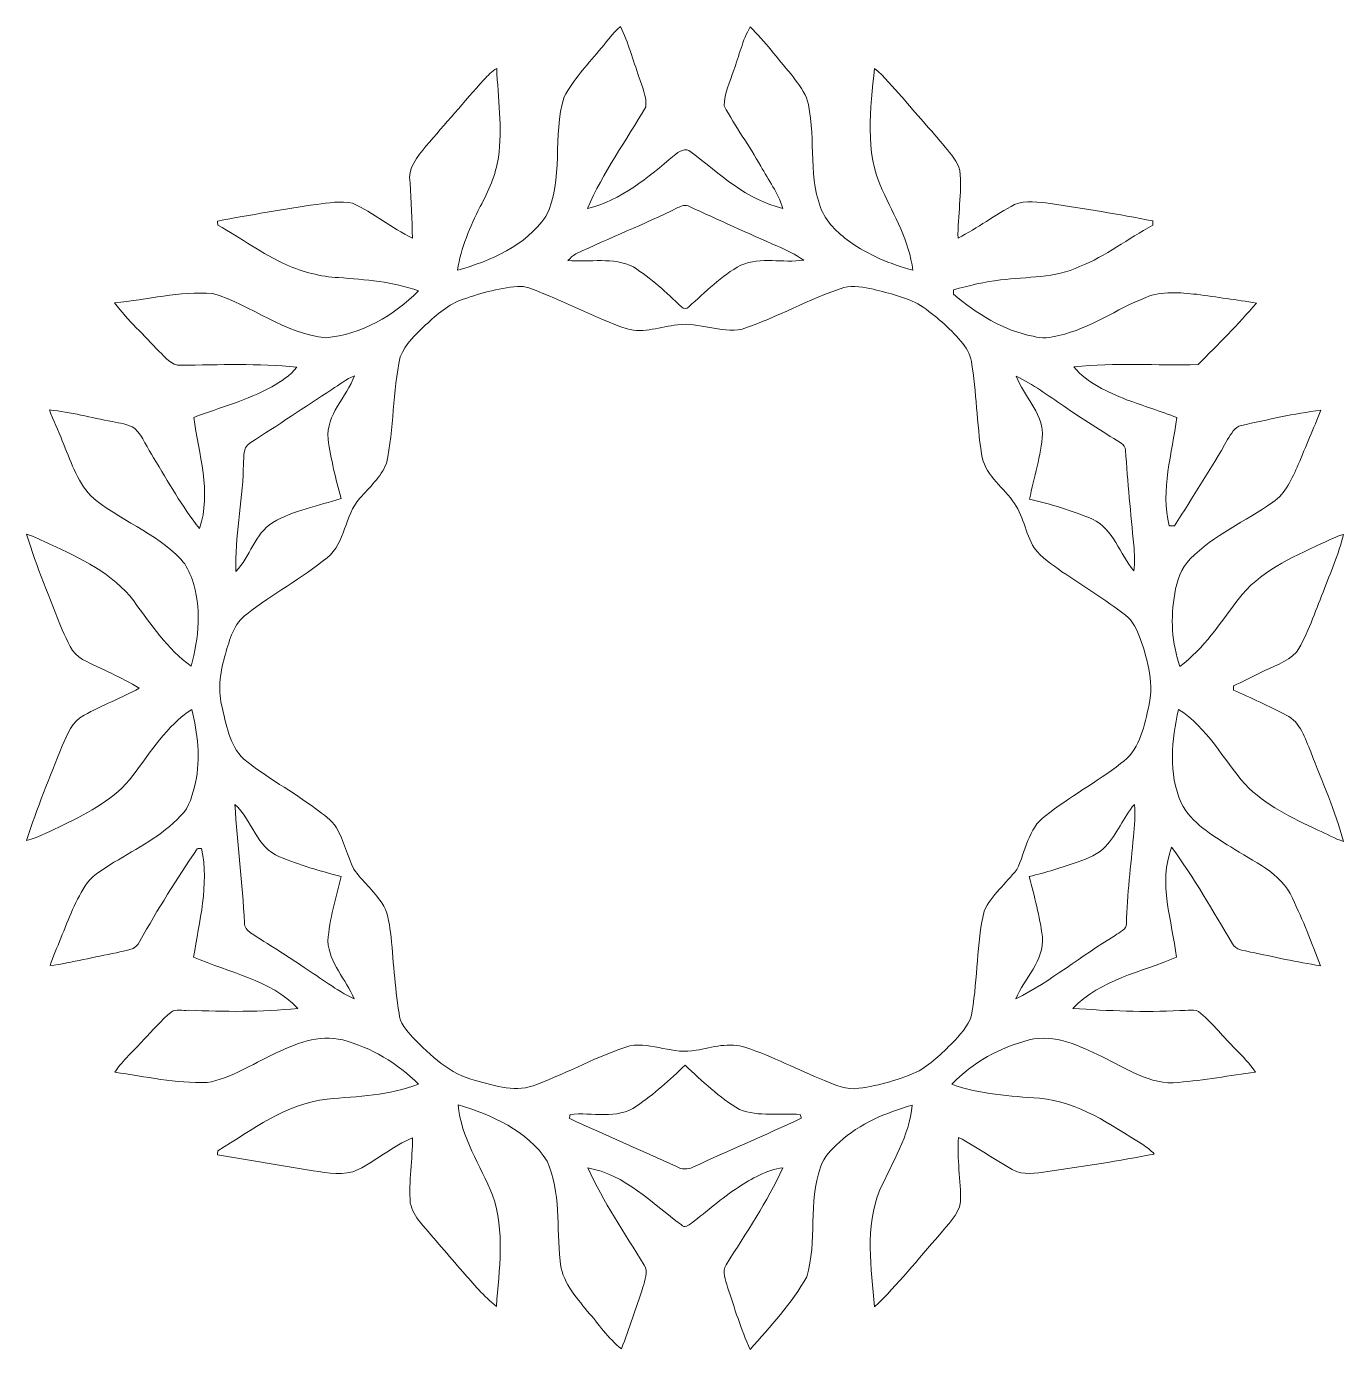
# Model space of a CAD drawing. Header units: centimetres. Extents: x -15.8 to 15.8, y -15.9 to 15.9.
import ezdxf

# ---------------------------------------------------------------- set-up
doc = ezdxf.new("R2010")
doc.units = ezdxf.units.CM
doc.header["$MEASUREMENT"] = 0
doc.layers.add('Layer 1', color=7, linetype='Continuous')

msp = doc.modelspace()

# ---------------------------------------------------------------- linework, layer by layer
at = {"layer": 'Layer 1', "color": 8, "lineweight": 9}
for points, knots in [([(-2.07451, 15.32626), (-1.90165, 15.52346), (-1.7503, 15.74183), (-1.5524, 15.91575), (-1.5524, 15.91575), (-1.36366, 15.52804), (-1.25183, 15.10894), (-1.10754, 14.70396), (-1.10754, 14.70396), (-1.04122, 14.46795), (-0.90964, 14.23194), (-0.94421, 13.98076), (-0.94421, 13.98076), (-1.41481, 13.17008), (-1.97185, 12.40173), (-2.34791, 11.53919), (-2.34791, 11.53919), (-1.5337, 11.72969), (-0.886, 12.2839), (-0.26405, 12.81024), (-0.26405, 12.81024), (-0.15398, 12.90197), (0.01182, 13.02262), (0.14729, 12.89421), (0.14729, 12.89421), (0.83026, 12.37104), (1.49278, 11.73533), (2.35638, 11.53989), (2.35638, 11.53989), (2.2375, 11.90608), (2.00925, 12.22322), (1.82122, 12.55554), (1.82122, 12.55554), (1.54605, 13.04908), (1.20985, 13.50698), (0.94351, 14.00475), (0.94351, 14.00475), (0.9368, 14.30673), (1.09026, 14.58295), (1.17211, 14.86694), (1.17211, 14.86694), (1.30722, 15.21019), (1.37954, 15.58378), (1.56581, 15.90481), (1.56581, 15.90481), (1.92987, 15.55979), (2.22197, 15.14704), (2.55076, 14.76957), (2.55076, 14.76957), (2.68517, 14.58578), (2.83122, 14.40445), (2.92753, 14.19666), (2.92753, 14.19666), (3.17271, 13.338), (2.94235, 12.40914), (3.26232, 11.56388), (3.26232, 11.56388), (3.38014, 11.21181), (3.66872, 10.95816), (3.95658, 10.74156), (3.95658, 10.74156), (4.41519, 10.41488), (4.94118, 10.19581), (5.48411, 10.05258), (5.48411, 10.05258), (5.39133, 10.74896), (5.03926, 11.36315), (4.74222, 11.98651), (4.74222, 11.98651), (4.31324, 12.9002), (4.46952, 13.93949), (4.55771, 14.90716), (4.55771, 14.90716), (4.80642, 14.70995), (5.00433, 14.45842), (5.21423, 14.22277), (5.21423, 14.22277), (5.56101, 13.81707), (5.91873, 13.4209), (6.2634, 13.01344), (6.2634, 13.01344), (6.39428, 12.83811), (6.56114, 12.66737), (6.61265, 12.44759), (6.61265, 12.44759), (6.67685, 11.90608), (6.55408, 11.36597), (6.57031, 10.82305), (6.57031, 10.82305), (7.04092, 11.06541), (7.46531, 11.38679), (7.93239, 11.63479), (7.93239, 11.63479), (8.20297, 11.73745), (8.50741, 11.68771), (8.78928, 11.65843), (8.78928, 11.65843), (9.61408, 11.5279), (10.44028, 11.40407), (11.25873, 11.2365), (11.25873, 11.2365), (11.25767, 11.21146), (11.25555, 11.16101), (11.25414, 11.13596), (11.25414, 11.13596), (10.66253, 10.81317), (10.12631, 10.39019), (9.49696, 10.13866), (9.49696, 10.13866), (8.90464, 9.85573), (8.23013, 9.90089), (7.59478, 9.81728), (7.59478, 9.81728), (7.20955, 9.77494), (6.83419, 9.67828), (6.45989, 9.58092), (6.45989, 9.58092), (6.4606, 9.55375), (6.46166, 9.49978), (6.46201, 9.47261), (6.46201, 9.47261), (7.02151, 9.00836), (7.6544, 8.60055), (8.3797, 8.4612), (8.3797, 8.4612), (8.58397, 8.39911), (8.79705, 8.42663), (8.99919, 8.48096), (8.99919, 8.48096), (9.75165, 8.64853), (10.38137, 9.11948), (11.09116, 9.39641), (11.09116, 9.39641), (11.47604, 9.5601), (11.91031, 9.51036), (12.316, 9.4712), (12.316, 9.4712), (12.79437, 9.40347), (13.27344, 9.33856), (13.7504, 9.2613), (13.7504, 9.2613), (13.3066, 8.74554), (12.82788, 8.26188), (12.34528, 7.78281), (12.34528, 7.78281), (11.35045, 7.75318), (10.35103, 7.83114), (9.35973, 7.72672), (9.35973, 7.72672), (9.67899, 7.32631), (10.16475, 7.12206), (10.62761, 6.93685), (10.62761, 6.93685), (11.02801, 6.78621), (11.43759, 6.66062), (11.83728, 6.50681), (11.83728, 6.50681), (11.72087, 5.64392), (11.44111, 4.7722), (11.64961, 3.89837), (11.64961, 3.89837), (11.6937, 3.89978), (11.73815, 3.90049), (11.78296, 3.90119), (11.78296, 3.90119), (12.20594, 4.59511), (12.66384, 5.26821), (13.05754, 5.97976), (13.05754, 5.97976), (13.14291, 6.11029), (13.22194, 6.28139), (13.38845, 6.31525), (13.38845, 6.31525), (14.02239, 6.45778), (14.6581, 6.59924), (15.30227, 6.68638), (15.30227, 6.68638), (15.12623, 6.24752), (14.93714, 5.81325), (14.75828, 5.3751), (14.75828, 5.3751), (14.602, 5.04631), (14.46301, 4.67766), (14.14339, 4.47058), (14.14339, 4.47058), (13.48758, 4.00773), (12.72664, 3.68424), (12.15655, 3.10533), (12.15655, 3.10533), (11.94418, 2.87955), (11.83235, 2.57863), (11.78578, 2.27595), (11.78578, 2.27595), (11.67818, 1.6921), (11.7124, 1.07827), (11.9096, 0.51664), (11.9096, 0.51664), (12.48498, 0.95056), (12.8808, 1.56298), (13.3119, 2.12884), (13.3119, 2.12884), (13.80931, 2.79277), (14.58719, 3.13214), (15.31638, 3.47398), (15.31638, 3.47398), (15.49065, 3.553), (15.66104, 3.64437), (15.84696, 3.69447), (15.84696, 3.69447), (15.73089, 3.21681), (15.52522, 2.76666), (15.35624, 2.30629), (15.35624, 2.30629), (15.15269, 1.82122), (15.00064, 1.30898), (14.71525, 0.86343), (14.71525, 0.86343), (14.47924, 0.60943), (14.13669, 0.51664), (13.83683, 0.36425), (13.83683, 0.36425), (13.62657, 0.25559), (13.41455, 0.15081), (13.19971, 0.05239), (13.19971, 0.05239), (13.19971, 0.02628), (13.19971, -0.02522), (13.20006, -0.05133), (13.20006, -0.05133), (13.62869, -0.23971), (14.05343, -0.43832), (14.46901, -0.65493), (14.46901, -0.65493), (14.81685, -0.82074), (14.91774, -1.21655), (15.06097, -1.5397), (15.06097, -1.5397), (15.32731, -2.25548), (15.65505, -2.95222), (15.84659, -3.6927), (15.84659, -3.6927), (15.63247, -3.62356), (15.43809, -3.50714), (15.23206, -3.41859), (15.23206, -3.41859), (14.60483, -3.12861), (13.96418, -2.81746), (13.47629, -2.31616), (13.47629, -2.31616), (12.951, -1.71503), (12.56859, -0.94915), (11.87433, -0.51594), (11.87433, -0.51594), (11.71522, -1.25007), (11.62491, -2.05369), (11.93888, -2.7596), (11.93888, -2.7596), (12.18759, -3.25314), (12.68148, -3.53889), (13.13127, -3.82394), (13.13127, -3.82394), (13.67102, -4.17072), (14.33883, -4.43424), (14.61647, -5.05971), (14.61647, -5.05971), (14.86906, -5.58712), (15.0899, -6.1311), (15.28957, -6.68037), (15.28957, -6.68037), (14.72336, -6.601), (14.16703, -6.46271), (13.60646, -6.353), (13.60646, -6.353), (13.459, -6.30819), (13.25157, -6.31349), (13.17255, -6.15121), (13.17255, -6.15121), (12.69877, -5.36945), (12.25603, -4.56582), (11.71064, -3.82993), (11.71064, -3.82993), (11.37479, -4.68894), (11.72263, -5.60934), (11.82952, -6.47823), (11.82952, -6.47823), (10.97827, -6.83912), (9.9979, -7.00952), (9.33468, -7.70696), (9.33468, -7.70696), (10.19121, -7.76728), (11.05094, -7.80503), (11.9096, -7.76164), (11.9096, -7.76164), (12.07223, -7.77504), (12.28002, -7.6872), (12.40949, -7.82797), (12.40949, -7.82797), (12.715, -8.08619), (12.96229, -8.4037), (13.24381, -8.68662), (13.24381, -8.68662), (13.4135, -8.86302), (13.59412, -9.0334), (13.72782, -9.24084), (13.72782, -9.24084), (13.10834, -9.32234), (12.4931, -9.44016), (11.86974, -9.48849), (11.86974, -9.48849), (11.18853, -9.56645), (10.61279, -9.14241), (10.02965, -8.86407), (10.02965, -8.86407), (9.48743, -8.61219), (8.89794, -8.31197), (8.28304, -8.4686), (8.28304, -8.4686), (7.58243, -8.63864), (6.92274, -9.01329), (6.4225, -9.53223), (6.4225, -9.53223), (7.09771, -9.77917), (7.82161, -9.81798), (8.5314, -9.87196), (8.5314, -9.87196), (9.46167, -9.96015), (10.24802, -10.50061), (11.01355, -10.98674), (11.01355, -10.98674), (11.11585, -11.04918), (11.21146, -11.12397), (11.29365, -11.21146), (11.29365, -11.21146), (10.44381, -11.37833), (9.58691, -11.50815), (8.73037, -11.63621), (8.73037, -11.63621), (8.44744, -11.66796), (8.13629, -11.73604), (7.87418, -11.58505), (7.87418, -11.58505), (7.43673, -11.33952), (7.02751, -11.0453), (6.58372, -10.81071), (6.58372, -10.81071), (6.53997, -11.33), (6.63699, -11.84576), (6.63275, -12.36469), (6.63275, -12.36469), (6.57666, -12.68431), (6.31596, -12.9122), (6.12405, -13.15633), (6.12405, -13.15633), (5.60899, -13.73947), (5.12287, -14.35048), (4.56124, -14.89058), (4.56124, -14.89058), (4.48328, -13.9589), (4.31924, -12.96935), (4.69142, -12.07718), (4.69142, -12.07718), (4.98105, -11.41431), (5.40579, -10.77543), (5.46612, -10.0367), (5.46612, -10.0367), (4.83676, -10.22156), (4.20353, -10.47238), (3.71634, -10.92571), (3.71634, -10.92571), (3.53678, -11.10069), (3.33358, -11.27708), (3.26373, -11.52826), (3.26373, -11.52826), (2.95258, -12.37633), (3.18929, -13.30873), (2.93247, -14.16598), (2.93247, -14.16598), (2.56417, -14.80944), (2.05511, -15.35942), (1.56898, -15.91575), (1.56898, -15.91575), (1.34814, -15.42998), (1.1908, -14.9181), (1.02218, -14.41292), (1.02218, -14.41292), (0.97878, -14.24606), (0.88847, -14.04109), (0.98725, -13.8767), (0.98725, -13.8767), (1.47373, -13.11823), (1.97573, -12.36258), (2.35638, -11.54413), (2.35638, -11.54413), (1.9588, -11.59211), (1.60743, -11.80166), (1.27723, -12.01509), (1.27723, -12.01509), (0.88071, -12.26944), (0.53499, -12.59188), (0.15681, -12.87163), (0.15681, -12.87163), (0.08802, -12.91961), (-0.0097, -13.01275), (-0.08625, -12.91432), (-0.08625, -12.91432), (-0.79357, -12.40244), (-1.4448, -11.699), (-2.34086, -11.54519), (-2.34086, -11.54519), (-1.96409, -12.36575), (-1.45538, -13.11681), (-0.98054, -13.88234), (-0.98054, -13.88234), (-0.88388, -14.04533), (-0.96608, -14.24747), (-1.01229, -14.41292), (-1.01229, -14.41292), (-1.17387, -14.91069), (-1.33756, -15.40846), (-1.53017, -15.89565), (-1.53017, -15.89565), (-1.85543, -15.64905), (-2.07415, -15.29733), (-2.34544, -14.99783), (-2.34544, -14.99783), (-2.63367, -14.64117), (-2.97375, -14.26228), (-3.00162, -13.7818), (-3.00162, -13.7818), (-3.10392, -12.98241), (-2.97375, -12.13539), (-3.31735, -11.38291), (-3.31735, -11.38291), (-3.79325, -10.63926), (-4.64556, -10.28082), (-5.45448, -10.02541), (-5.45448, -10.02541), (-5.39804, -10.81847), (-4.91755, -11.48345), (-4.63039, -12.20171), (-4.63039, -12.20171), (-4.32841, -13.06355), (-4.47411, -13.99241), (-4.53654, -14.8807), (-4.53654, -14.8807), (-4.84312, -14.64081), (-5.08653, -14.3346), (-5.34547, -14.04709), (-5.34547, -14.04709), (-5.68908, -13.64916), (-6.03762, -13.25616), (-6.37417, -12.85258), (-6.37417, -12.85258), (-6.48988, -12.7217), (-6.56926, -12.56154), (-6.61018, -12.39221), (-6.61018, -12.39221), (-6.65322, -11.86692), (-6.55374, -11.34375), (-6.55762, -10.81847), (-6.55762, -10.81847), (-7.0194, -11.02696), (-7.4184, -11.34869), (-7.86254, -11.58823), (-7.86254, -11.58823), (-8.20756, -11.74839), (-8.59138, -11.66584), (-8.95051, -11.6168), (-8.95051, -11.6168), (-9.7171, -11.49404), (-10.48191, -11.36104), (-11.2478, -11.23404), (-11.2478, -11.23404), (-11.24709, -11.2097), (-11.24533, -11.16031), (-11.24462, -11.13561), (-11.24462, -11.13561), (-10.41277, -10.63855), (-9.60526, -9.99613), (-8.60761, -9.8903), (-8.60761, -9.8903), (-7.87242, -9.82221), (-7.11007, -9.8074), (-6.4158, -9.528), (-6.4158, -9.528), (-6.92063, -9.03129), (-7.54892, -8.64535), (-8.23719, -8.46826), (-8.23719, -8.46826), (-8.81716, -8.32291), (-9.38619, -8.56174), (-9.89878, -8.81045), (-9.89878, -8.81045), (-10.42653, -9.05069), (-10.92042, -9.39253), (-11.50039, -9.49342), (-11.50039, -9.49342), (-12.24722, -9.51389), (-12.98452, -9.35021), (-13.72042, -9.24189), (-13.72042, -9.24189), (-13.5278, -8.95262), (-13.26075, -8.72366), (-13.02862, -8.46756), (-13.02862, -8.46756), (-12.81025, -8.24001), (-12.60635, -7.99659), (-12.36187, -7.79587), (-12.36187, -7.79587), (-12.24722, -7.70802), (-12.08388, -7.7761), (-11.95406, -7.75035), (-11.95406, -7.75035), (-11.07705, -7.79339), (-10.19511, -7.79551), (-9.32057, -7.70837), (-9.32057, -7.70837), (-9.98521, -7.00564), (-10.97828, -6.85041), (-11.8253, -6.47576), (-11.8253, -6.47576), (-11.69265, -5.61393), (-11.44147, -4.73763), (-11.63515, -3.86345), (-11.63515, -3.86345), (-11.66161, -3.86415), (-11.71417, -3.86521), (-11.74028, -3.86591), (-11.74028, -3.86591), (-12.22358, -4.59122), (-12.69419, -5.32536), (-13.1147, -6.08877), (-13.1147, -6.08877), (-13.20254, -6.32054), (-13.48123, -6.31313), (-13.68196, -6.36922), (-13.68196, -6.36922), (-14.21536, -6.46941), (-14.74241, -6.60594), (-15.28005, -6.68002), (-15.28005, -6.68002), (-15.2109, -6.45319), (-15.10507, -6.23975), (-15.0197, -6.01856), (-15.0197, -6.01856), (-14.83378, -5.56136), (-14.66269, -5.09076), (-14.38082, -4.68154), (-14.38082, -4.68154), (-14.20478, -4.47693), (-13.96736, -4.33476), (-13.74053, -4.19364), (-13.74053, -4.19364), (-13.1849, -3.85639), (-12.58906, -3.55829), (-12.13786, -3.07922), (-12.13786, -3.07922), (-11.91808, -2.86896), (-11.84752, -2.55711), (-11.77979, -2.27312), (-11.77979, -2.27312), (-11.65349, -1.69104), (-11.72687, -1.08744), (-11.86728, -0.51488), (-11.86728, -0.51488), (-12.47476, -0.90999), (-12.85717, -1.54287), (-13.28897, -2.10555), (-13.28897, -2.10555), (-13.70525, -2.66894), (-14.34378, -2.99208), (-14.9562, -3.29547), (-14.9562, -3.29547), (-15.249, -3.42812), (-15.5337, -3.58687), (-15.84696, -3.66801), (-15.84696, -3.66801), (-15.59296, -2.89824), (-15.29169, -2.14471), (-14.98901, -1.39259), (-14.98901, -1.39259), (-14.8613, -1.11954), (-14.75018, -0.7911), (-14.45878, -0.65422), (-14.45878, -0.65422), (-14.02628, -0.42033), (-13.56872, -0.23689), (-13.13375, -0.00758), (-13.13375, -0.00758), (-13.56484, 0.26653), (-14.04497, 0.44856), (-14.49547, 0.68668), (-14.49547, 0.68668), (-14.76358, 0.82709), (-14.85918, 1.14141), (-14.98548, 1.39577), (-14.98548, 1.39577), (-15.2864, 2.15847), (-15.60143, 2.91836), (-15.84449, 3.70188), (-15.84449, 3.70188), (-15.64976, 3.64014), (-15.46808, 3.54595), (-15.28252, 3.46269), (-15.28252, 3.46269), (-14.54239, 3.12085), (-13.77122, 2.7582), (-13.26392, 2.09427), (-13.26392, 2.09427), (-12.85223, 1.533), (-12.45712, 0.93857), (-11.88386, 0.52546), (-11.88386, 0.52546), (-11.70182, 1.20315), (-11.62527, 1.94187), (-11.86022, 2.61638), (-11.86022, 2.61638), (-11.92654, 2.78501), (-11.99745, 2.95893), (-12.12621, 3.09016), (-12.12621, 3.09016), (-12.74146, 3.74633), (-13.6287, 4.03772), (-14.30144, 4.62051), (-14.30144, 4.62051), (-14.63658, 4.99798), (-14.79604, 5.48764), (-14.98407, 5.94695), (-14.98407, 5.94695), (-15.07614, 6.19884), (-15.19856, 6.43802), (-15.2931, 6.68849), (-15.2931, 6.68849), (-14.78298, 6.63946), (-14.28733, 6.50258), (-13.78427, 6.41015), (-13.78427, 6.41015), (-13.60047, 6.36641), (-13.39904, 6.35547), (-13.23852, 6.24505), (-13.23852, 6.24505), (-13.04238, 6.04079), (-12.93796, 5.77056), (-12.78626, 5.53456), (-12.78626, 5.53456), (-12.43207, 4.96129), (-12.10611, 4.36369), (-11.68383, 3.83699), (-11.68383, 3.83699), (-11.38291, 4.71752), (-11.70394, 5.63016), (-11.82283, 6.50999), (-11.82283, 6.50999), (-11.19418, 6.74988), (-10.53235, 6.91744), (-9.94181, 7.24835), (-9.94181, 7.24835), (-9.72379, 7.37853), (-9.49626, 7.51188), (-9.34386, 7.72037), (-9.34386, 7.72037), (-10.27025, 7.81456), (-11.203, 7.7754), (-12.13221, 7.76623), (-12.13221, 7.76623), (-12.35764, 7.75035), (-12.50968, 7.9599), (-12.65679, 8.0989), (-12.65679, 8.0989), (-13.00851, 8.48978), (-13.40997, 8.84044), (-13.725, 9.26271), (-13.725, 9.26271), (-12.93831, 9.3435), (-12.15761, 9.5534), (-11.36316, 9.49061), (-11.36316, 9.49061), (-10.42512, 9.20979), (-9.63736, 8.51694), (-8.63795, 8.42522), (-8.63795, 8.42522), (-7.78987, 8.50636), (-7.00388, 8.95756), (-6.41298, 9.55552), (-6.41298, 9.55552), (-7.02963, 9.77636), (-7.68898, 9.82433), (-8.33668, 9.87337), (-8.33668, 9.87337), (-8.76953, 9.89559), (-9.19216, 10.00989), (-9.58798, 10.1824), (-9.58798, 10.1824), (-10.17359, 10.43887), (-10.68335, 10.83293), (-11.24392, 11.13526), (-11.24392, 11.13526), (-11.24533, 11.1603), (-11.24745, 11.21005), (-11.2485, 11.23474), (-11.2485, 11.23474), (-10.45511, 11.38185), (-9.65889, 11.51484), (-8.86126, 11.63585), (-8.86126, 11.63585), (-8.57762, 11.67395), (-8.28376, 11.72016), (-8.00048, 11.6609), (-8.00048, 11.6609), (-7.48825, 11.44006), (-7.06103, 11.06576), (-6.56009, 10.82305), (-6.56009, 10.82305), (-6.5615, 11.2679), (-6.59572, 11.71099), (-6.61724, 12.15514), (-6.61724, 12.15514), (-6.68673, 12.49945), (-6.43379, 12.7852), (-6.23624, 13.03214), (-6.23624, 13.03214), (-5.77163, 13.56695), (-5.31019, 14.10459), (-4.83818, 14.63234), (-4.83818, 14.63234), (-4.74715, 14.73571), (-4.64768, 14.83272), (-4.53161, 14.90751), (-4.53161, 14.90751), (-4.50092, 14.1949), (-4.38662, 13.47558), (-4.49034, 12.76403), (-4.49034, 12.76403), (-4.55348, 12.34458), (-4.72882, 11.95264), (-4.92955, 11.58258), (-4.92955, 11.58258), (-5.16907, 11.0961), (-5.39275, 10.59304), (-5.47459, 10.05223), (-5.47459, 10.05223), (-4.67202, 10.27236), (-3.83982, 10.64101), (-3.34805, 11.34234), (-3.34805, 11.34234), (-2.89437, 12.2398), (-3.20835, 13.2872), (-2.90707, 14.22171), (-2.90707, 14.22171), (-2.69047, 14.63164), (-2.36625, 14.9696), (-2.07451, 15.32626), (-2.07451, 15.32626), (-2.07451, 15.32626), (-2.07451, 15.32626), (-2.07451, 15.32626)], [0, 0, 0, 0, 0.00526316, 0.00526316, 0.00526316, 0.00526316, 0.01052632, 0.01052632, 0.01052632, 0.01052632, 0.01578947, 0.01578947, 0.01578947, 0.01578947, 0.02105263, 0.02105263, 0.02105263, 0.02105263, 0.02631579, 0.02631579, 0.02631579, 0.02631579, 0.03157895, 0.03157895, 0.03157895, 0.03157895, 0.03684211, 0.03684211, 0.03684211, 0.03684211, 0.04210526, 0.04210526, 0.04210526, 0.04210526, 0.04736842, 0.04736842, 0.04736842, 0.04736842, 0.05263158, 0.05263158, 0.05263158, 0.05263158, 0.05789474, 0.05789474, 0.05789474, 0.05789474, 0.06315789, 0.06315789, 0.06315789, 0.06315789, 0.06842105, 0.06842105, 0.06842105, 0.06842105, 0.07368421, 0.07368421, 0.07368421, 0.07368421, 0.07894737, 0.07894737, 0.07894737, 0.07894737, 0.08421053, 0.08421053, 0.08421053, 0.08421053, 0.08947368, 0.08947368, 0.08947368, 0.08947368, 0.09473684, 0.09473684, 0.09473684, 0.09473684, 0.1, 0.1, 0.1, 0.1, 0.10526316, 0.10526316, 0.10526316, 0.10526316, 0.11052632, 0.11052632, 0.11052632, 0.11052632, 0.11578947, 0.11578947, 0.11578947, 0.11578947, 0.12105263, 0.12105263, 0.12105263, 0.12105263, 0.12631579, 0.12631579, 0.12631579, 0.12631579, 0.13157895, 0.13157895, 0.13157895, 0.13157895, 0.13684211, 0.13684211, 0.13684211, 0.13684211, 0.14210526, 0.14210526, 0.14210526, 0.14210526, 0.14736842, 0.14736842, 0.14736842, 0.14736842, 0.15263158, 0.15263158, 0.15263158, 0.15263158, 0.15789474, 0.15789474, 0.15789474, 0.15789474, 0.16315789, 0.16315789, 0.16315789, 0.16315789, 0.16842105, 0.16842105, 0.16842105, 0.16842105, 0.17368421, 0.17368421, 0.17368421, 0.17368421, 0.17894737, 0.17894737, 0.17894737, 0.17894737, 0.18421053, 0.18421053, 0.18421053, 0.18421053, 0.18947368, 0.18947368, 0.18947368, 0.18947368, 0.19473684, 0.19473684, 0.19473684, 0.19473684, 0.2, 0.2, 0.2, 0.2, 0.20526316, 0.20526316, 0.20526316, 0.20526316, 0.21052632, 0.21052632, 0.21052632, 0.21052632, 0.21578947, 0.21578947, 0.21578947, 0.21578947, 0.22105263, 0.22105263, 0.22105263, 0.22105263, 0.22631579, 0.22631579, 0.22631579, 0.22631579, 0.23157895, 0.23157895, 0.23157895, 0.23157895, 0.23684211, 0.23684211, 0.23684211, 0.23684211, 0.24210526, 0.24210526, 0.24210526, 0.24210526, 0.24736842, 0.24736842, 0.24736842, 0.24736842, 0.25263158, 0.25263158, 0.25263158, 0.25263158, 0.25789474, 0.25789474, 0.25789474, 0.25789474, 0.26315789, 0.26315789, 0.26315789, 0.26315789, 0.26842105, 0.26842105, 0.26842105, 0.26842105, 0.27368421, 0.27368421, 0.27368421, 0.27368421, 0.27894737, 0.27894737, 0.27894737, 0.27894737, 0.28421053, 0.28421053, 0.28421053, 0.28421053, 0.28947368, 0.28947368, 0.28947368, 0.28947368, 0.29473684, 0.29473684, 0.29473684, 0.29473684, 0.3, 0.3, 0.3, 0.3, 0.30526316, 0.30526316, 0.30526316, 0.30526316, 0.31052632, 0.31052632, 0.31052632, 0.31052632, 0.31578947, 0.31578947, 0.31578947, 0.31578947, 0.32105263, 0.32105263, 0.32105263, 0.32105263, 0.32631579, 0.32631579, 0.32631579, 0.32631579, 0.33157895, 0.33157895, 0.33157895, 0.33157895, 0.33684211, 0.33684211, 0.33684211, 0.33684211, 0.34210526, 0.34210526, 0.34210526, 0.34210526, 0.34736842, 0.34736842, 0.34736842, 0.34736842, 0.35263158, 0.35263158, 0.35263158, 0.35263158, 0.35789474, 0.35789474, 0.35789474, 0.35789474, 0.36315789, 0.36315789, 0.36315789, 0.36315789, 0.36842105, 0.36842105, 0.36842105, 0.36842105, 0.37368421, 0.37368421, 0.37368421, 0.37368421, 0.37894737, 0.37894737, 0.37894737, 0.37894737, 0.38421053, 0.38421053, 0.38421053, 0.38421053, 0.38947368, 0.38947368, 0.38947368, 0.38947368, 0.39473684, 0.39473684, 0.39473684, 0.39473684, 0.4, 0.4, 0.4, 0.4, 0.40526316, 0.40526316, 0.40526316, 0.40526316, 0.41052632, 0.41052632, 0.41052632, 0.41052632, 0.41578947, 0.41578947, 0.41578947, 0.41578947, 0.42105263, 0.42105263, 0.42105263, 0.42105263, 0.42631579, 0.42631579, 0.42631579, 0.42631579, 0.43157895, 0.43157895, 0.43157895, 0.43157895, 0.43684211, 0.43684211, 0.43684211, 0.43684211, 0.44210526, 0.44210526, 0.44210526, 0.44210526, 0.44736842, 0.44736842, 0.44736842, 0.44736842, 0.45263158, 0.45263158, 0.45263158, 0.45263158, 0.45789474, 0.45789474, 0.45789474, 0.45789474, 0.46315789, 0.46315789, 0.46315789, 0.46315789, 0.46842105, 0.46842105, 0.46842105, 0.46842105, 0.47368421, 0.47368421, 0.47368421, 0.47368421, 0.47894737, 0.47894737, 0.47894737, 0.47894737, 0.48421053, 0.48421053, 0.48421053, 0.48421053, 0.48947368, 0.48947368, 0.48947368, 0.48947368, 0.49473684, 0.49473684, 0.49473684, 0.49473684, 0.5, 0.5, 0.5, 0.5, 0.50526316, 0.50526316, 0.50526316, 0.50526316, 0.51052632, 0.51052632, 0.51052632, 0.51052632, 0.51578947, 0.51578947, 0.51578947, 0.51578947, 0.52105263, 0.52105263, 0.52105263, 0.52105263, 0.52631579, 0.52631579, 0.52631579, 0.52631579, 0.53157895, 0.53157895, 0.53157895, 0.53157895, 0.53684211, 0.53684211, 0.53684211, 0.53684211, 0.54210526, 0.54210526, 0.54210526, 0.54210526, 0.54736842, 0.54736842, 0.54736842, 0.54736842, 0.55263158, 0.55263158, 0.55263158, 0.55263158, 0.55789474, 0.55789474, 0.55789474, 0.55789474, 0.56315789, 0.56315789, 0.56315789, 0.56315789, 0.56842105, 0.56842105, 0.56842105, 0.56842105, 0.57368421, 0.57368421, 0.57368421, 0.57368421, 0.57894737, 0.57894737, 0.57894737, 0.57894737, 0.58421053, 0.58421053, 0.58421053, 0.58421053, 0.58947368, 0.58947368, 0.58947368, 0.58947368, 0.59473684, 0.59473684, 0.59473684, 0.59473684, 0.6, 0.6, 0.6, 0.6, 0.60526316, 0.60526316, 0.60526316, 0.60526316, 0.61052632, 0.61052632, 0.61052632, 0.61052632, 0.61578947, 0.61578947, 0.61578947, 0.61578947, 0.62105263, 0.62105263, 0.62105263, 0.62105263, 0.62631579, 0.62631579, 0.62631579, 0.62631579, 0.63157895, 0.63157895, 0.63157895, 0.63157895, 0.63684211, 0.63684211, 0.63684211, 0.63684211, 0.64210526, 0.64210526, 0.64210526, 0.64210526, 0.64736842, 0.64736842, 0.64736842, 0.64736842, 0.65263158, 0.65263158, 0.65263158, 0.65263158, 0.65789474, 0.65789474, 0.65789474, 0.65789474, 0.66315789, 0.66315789, 0.66315789, 0.66315789, 0.66842105, 0.66842105, 0.66842105, 0.66842105, 0.67368421, 0.67368421, 0.67368421, 0.67368421, 0.67894737, 0.67894737, 0.67894737, 0.67894737, 0.68421053, 0.68421053, 0.68421053, 0.68421053, 0.68947368, 0.68947368, 0.68947368, 0.68947368, 0.69473684, 0.69473684, 0.69473684, 0.69473684, 0.7, 0.7, 0.7, 0.7, 0.70526316, 0.70526316, 0.70526316, 0.70526316, 0.71052632, 0.71052632, 0.71052632, 0.71052632, 0.71578947, 0.71578947, 0.71578947, 0.71578947, 0.72105263, 0.72105263, 0.72105263, 0.72105263, 0.72631579, 0.72631579, 0.72631579, 0.72631579, 0.73157895, 0.73157895, 0.73157895, 0.73157895, 0.73684211, 0.73684211, 0.73684211, 0.73684211, 0.74210526, 0.74210526, 0.74210526, 0.74210526, 0.74736842, 0.74736842, 0.74736842, 0.74736842, 0.75263158, 0.75263158, 0.75263158, 0.75263158, 0.75789474, 0.75789474, 0.75789474, 0.75789474, 0.76315789, 0.76315789, 0.76315789, 0.76315789, 0.76842105, 0.76842105, 0.76842105, 0.76842105, 0.77368421, 0.77368421, 0.77368421, 0.77368421, 0.77894737, 0.77894737, 0.77894737, 0.77894737, 0.78421053, 0.78421053, 0.78421053, 0.78421053, 0.78947368, 0.78947368, 0.78947368, 0.78947368, 0.79473684, 0.79473684, 0.79473684, 0.79473684, 0.8, 0.8, 0.8, 0.8, 0.80526316, 0.80526316, 0.80526316, 0.80526316, 0.81052632, 0.81052632, 0.81052632, 0.81052632, 0.81578947, 0.81578947, 0.81578947, 0.81578947, 0.82105263, 0.82105263, 0.82105263, 0.82105263, 0.82631579, 0.82631579, 0.82631579, 0.82631579, 0.83157895, 0.83157895, 0.83157895, 0.83157895, 0.83684211, 0.83684211, 0.83684211, 0.83684211, 0.84210526, 0.84210526, 0.84210526, 0.84210526, 0.84736842, 0.84736842, 0.84736842, 0.84736842, 0.85263158, 0.85263158, 0.85263158, 0.85263158, 0.85789474, 0.85789474, 0.85789474, 0.85789474, 0.86315789, 0.86315789, 0.86315789, 0.86315789, 0.86842105, 0.86842105, 0.86842105, 0.86842105, 0.87368421, 0.87368421, 0.87368421, 0.87368421, 0.87894737, 0.87894737, 0.87894737, 0.87894737, 0.88421053, 0.88421053, 0.88421053, 0.88421053, 0.88947368, 0.88947368, 0.88947368, 0.88947368, 0.89473684, 0.89473684, 0.89473684, 0.89473684, 0.9, 0.9, 0.9, 0.9, 0.90526316, 0.90526316, 0.90526316, 0.90526316, 0.91052632, 0.91052632, 0.91052632, 0.91052632, 0.91578947, 0.91578947, 0.91578947, 0.91578947, 0.92105263, 0.92105263, 0.92105263, 0.92105263, 0.92631579, 0.92631579, 0.92631579, 0.92631579, 0.93157895, 0.93157895, 0.93157895, 0.93157895, 0.93684211, 0.93684211, 0.93684211, 0.93684211, 0.94210526, 0.94210526, 0.94210526, 0.94210526, 0.94736842, 0.94736842, 0.94736842, 0.94736842, 0.95263158, 0.95263158, 0.95263158, 0.95263158, 0.95789474, 0.95789474, 0.95789474, 0.95789474, 0.96315789, 0.96315789, 0.96315789, 0.96315789, 0.96842105, 0.96842105, 0.96842105, 0.96842105, 0.97368421, 0.97368421, 0.97368421, 0.97368421, 0.97894737, 0.97894737, 0.97894737, 0.97894737, 0.98421053, 0.98421053, 0.98421053, 0.98421053, 0.98947368, 0.98947368, 0.98947368, 0.98947368, 1, 1, 1, 1]), ([(-0.17162, 11.55718), (-0.97702, 11.15713), (-1.81592, 10.82975), (-2.62697, 10.44169), (-2.62697, 10.44169), (-2.7007, 10.40254), (-2.75996, 10.34221), (-2.81817, 10.28365), (-2.81817, 10.28365), (-2.29464, 10.23673), (-1.72808, 10.37714), (-1.24125, 10.12913), (-1.24125, 10.12913), (-0.81756, 9.85891), (-0.44855, 9.51354), (-0.08413, 9.17028), (-0.08413, 9.17028), (-0.03757, 9.10925), (0.04322, 9.12019), (0.09225, 9.1724), (0.09225, 9.1724), (0.49372, 9.52483), (0.87013, 9.92099), (1.34708, 10.17253), (1.34708, 10.17253), (1.82404, 10.37678), (2.35744, 10.2198), (2.85697, 10.29388), (2.85697, 10.29388), (2.66189, 10.43499), (2.44317, 10.53836), (2.22233, 10.63184), (2.22233, 10.63184), (1.51289, 10.93841), (0.81051, 11.2619), (0.10707, 11.58152), (0.10707, 11.58152), (0.01676, 11.64326), (-0.08519, 11.59704), (-0.17162, 11.55718), (-0.17162, 11.55718), (-0.17162, 11.55718), (-0.17162, 11.55718), (-0.17162, 11.55718)], [0, 0, 0, 0, 0.08333333, 0.08333333, 0.08333333, 0.08333333, 0.16666667, 0.16666667, 0.16666667, 0.16666667, 0.25, 0.25, 0.25, 0.25, 0.33333333, 0.33333333, 0.33333333, 0.33333333, 0.41666667, 0.41666667, 0.41666667, 0.41666667, 0.5, 0.5, 0.5, 0.5, 0.58333333, 0.58333333, 0.58333333, 0.58333333, 0.66666667, 0.66666667, 0.66666667, 0.66666667, 0.75, 0.75, 0.75, 0.75, 0.83333333, 0.83333333, 0.83333333, 0.83333333, 1, 1, 1, 1]), ([(-3.9386, 9.661), (-4.42048, 9.649), (-4.88439, 9.50401), (-5.33806, 9.35373), (-5.33806, 9.35373), (-5.6912, 9.23625), (-5.97518, 8.98508), (-6.24082, 8.7339), (-6.24082, 8.7339), (-6.4793, 8.512), (-6.73154, 8.27811), (-6.85078, 7.96766), (-6.85078, 7.96766), (-7.04763, 7.12629), (-6.99153, 6.24646), (-7.18486, 5.40368), (-7.18486, 5.40368), (-7.31926, 5.06959), (-7.59337, 4.82971), (-7.82338, 4.56406), (-7.82338, 4.56406), (-8.20296, 4.15167), (-8.15923, 3.49409), (-8.6122, 3.13249), (-8.6122, 3.13249), (-9.22215, 2.63613), (-9.92453, 2.26536), (-10.5426, 1.77994), (-10.5426, 1.77994), (-10.85868, 1.55946), (-10.95676, 1.16364), (-11.06083, 0.81651), (-11.06083, 0.81651), (-11.16983, 0.41963), (-11.2478, 0.00018), (-11.15114, -0.40834), (-11.15114, -0.40834), (-11.04248, -0.8606), (-10.97298, -1.37601), (-10.61667, -1.71326), (-10.61667, -1.71326), (-10.06917, -2.15353), (-9.44581, -2.48796), (-8.88278, -2.90777), (-8.88278, -2.90777), (-8.70639, -3.04535), (-8.50142, -3.1653), (-8.38994, -3.36709), (-8.38994, -3.36709), (-8.19803, -3.67436), (-8.1303, -4.03983), (-7.9712, -4.36227), (-7.9712, -4.36227), (-7.76588, -4.64696), (-7.48966, -4.87415), (-7.29633, -5.16907), (-7.29633, -5.16907), (-7.1524, -5.37474), (-7.12347, -5.63262), (-7.08678, -5.87463), (-7.08678, -5.87463), (-7.01552, -6.52268), (-6.98836, -7.17603), (-6.88111, -7.8202), (-6.88111, -7.8202), (-6.87088, -8.06044), (-6.69732, -8.23718), (-6.54845, -8.40581), (-6.54845, -8.40581), (-6.12546, -8.84502), (-5.6531, -9.29728), (-5.04067, -9.44086), (-5.04067, -9.44086), (-4.56866, -9.5728), (-4.04055, -9.74884), (-3.56712, -9.53717), (-3.56712, -9.53717), (-2.80865, -9.25318), (-2.09885, -8.85138), (-1.32591, -8.60584), (-1.32591, -8.60584), (-0.78899, -8.5187), (-0.2704, -8.82809), (0.26512, -8.7159), (0.26512, -8.7159), (0.65705, -8.64288), (1.06663, -8.51482), (1.46174, -8.64993), (1.46174, -8.64993), (2.11226, -8.86302), (2.71798, -9.18933), (3.35298, -9.44262), (3.35298, -9.44262), (3.61615, -9.55622), (3.88955, -9.68216), (4.18695, -9.62855), (4.18695, -9.62855), (4.68718, -9.56433), (5.17755, -9.41652), (5.63721, -9.2105), (5.63721, -9.2105), (5.95824, -9.01365), (6.22494, -8.74236), (6.49376, -8.48166), (6.49376, -8.48166), (6.6705, -8.27246), (6.89169, -8.05939), (6.91145, -7.76905), (6.91145, -7.76905), (7.04339, -6.97389), (7.01552, -6.1572), (7.19579, -5.37016), (7.19579, -5.37016), (7.37747, -4.97752), (7.72883, -4.70448), (7.98283, -4.36439), (7.98283, -4.36439), (8.20754, -3.93506), (8.24635, -3.37802), (8.67287, -3.0771), (8.67287, -3.0771), (9.25071, -2.62131), (9.90089, -2.26783), (10.48368, -1.8191), (10.48368, -1.8191), (10.91689, -1.52664), (11.03754, -0.98337), (11.14478, -0.50676), (11.14478, -0.50676), (11.29789, 0.06474), (11.1402, 0.65141), (10.95428, 1.19363), (10.95428, 1.19363), (10.87244, 1.3993), (10.77895, 1.61731), (10.59656, 1.75348), (10.59656, 1.75348), (10.10585, 2.1306), (9.58127, 2.45904), (9.06516, 2.79876), (9.06516, 2.79876), (8.83197, 2.97198), (8.5755, 3.13073), (8.40616, 3.37238), (8.40616, 3.37238), (8.17686, 3.72551), (8.15252, 4.17742), (7.88053, 4.5055), (7.88053, 4.5055), (7.61559, 4.86463), (7.19473, 5.15779), (7.13723, 5.63051), (7.13723, 5.63051), (7.02187, 6.36817), (7.0127, 7.11853), (6.89134, 7.85548), (6.89134, 7.85548), (6.85253, 8.03716), (6.76187, 8.20614), (6.63769, 8.34337), (6.63769, 8.34337), (6.35794, 8.67498), (6.02245, 8.95685), (5.66826, 9.20556), (5.66826, 9.20556), (5.3183, 9.40488), (4.92108, 9.4966), (4.53337, 9.5915), (4.53337, 9.5915), (4.30336, 9.63242), (4.05712, 9.70298), (3.8257, 9.63419), (3.8257, 9.63419), (2.98468, 9.36114), (2.2121, 8.91452), (1.37531, 8.63194), (1.37531, 8.63194), (0.85249, 8.53493), (0.34026, 8.80657), (-0.18362, 8.73884), (-0.18362, 8.73884), (-0.58296, 8.69015), (-0.98936, 8.53211), (-1.39294, 8.639), (-1.39294, 8.639), (-2.19269, 8.91523), (-2.93882, 9.32304), (-3.73187, 9.6169), (-3.73187, 9.6169), (-3.79854, 9.63983), (-3.86804, 9.65888), (-3.9386, 9.661), (-3.9386, 9.661), (-3.9386, 9.661), (-3.9386, 9.661), (-3.9386, 9.661)], [0, 0, 0, 0, 0.02, 0.02, 0.02, 0.02, 0.04, 0.04, 0.04, 0.04, 0.06, 0.06, 0.06, 0.06, 0.08, 0.08, 0.08, 0.08, 0.1, 0.1, 0.1, 0.1, 0.12, 0.12, 0.12, 0.12, 0.14, 0.14, 0.14, 0.14, 0.16, 0.16, 0.16, 0.16, 0.18, 0.18, 0.18, 0.18, 0.2, 0.2, 0.2, 0.2, 0.22, 0.22, 0.22, 0.22, 0.24, 0.24, 0.24, 0.24, 0.26, 0.26, 0.26, 0.26, 0.28, 0.28, 0.28, 0.28, 0.3, 0.3, 0.3, 0.3, 0.32, 0.32, 0.32, 0.32, 0.34, 0.34, 0.34, 0.34, 0.36, 0.36, 0.36, 0.36, 0.38, 0.38, 0.38, 0.38, 0.4, 0.4, 0.4, 0.4, 0.42, 0.42, 0.42, 0.42, 0.44, 0.44, 0.44, 0.44, 0.46, 0.46, 0.46, 0.46, 0.48, 0.48, 0.48, 0.48, 0.5, 0.5, 0.5, 0.5, 0.52, 0.52, 0.52, 0.52, 0.54, 0.54, 0.54, 0.54, 0.56, 0.56, 0.56, 0.56, 0.58, 0.58, 0.58, 0.58, 0.6, 0.6, 0.6, 0.6, 0.62, 0.62, 0.62, 0.62, 0.64, 0.64, 0.64, 0.64, 0.66, 0.66, 0.66, 0.66, 0.68, 0.68, 0.68, 0.68, 0.7, 0.7, 0.7, 0.7, 0.72, 0.72, 0.72, 0.72, 0.74, 0.74, 0.74, 0.74, 0.76, 0.76, 0.76, 0.76, 0.78, 0.78, 0.78, 0.78, 0.8, 0.8, 0.8, 0.8, 0.82, 0.82, 0.82, 0.82, 0.84, 0.84, 0.84, 0.84, 0.86, 0.86, 0.86, 0.86, 0.88, 0.88, 0.88, 0.88, 0.9, 0.9, 0.9, 0.9, 0.92, 0.92, 0.92, 0.92, 0.94, 0.94, 0.94, 0.94, 0.96, 0.96, 0.96, 0.96, 1, 1, 1, 1]), ([(-8.50001, 7.18309), (-9.15265, 6.75199), (-9.80353, 6.31843), (-10.46286, 5.89721), (-10.46286, 5.89721), (-10.68018, 5.77268), (-10.59728, 5.47529), (-10.62903, 5.27491), (-10.62903, 5.27491), (-10.65055, 4.44941), (-10.83575, 3.63308), (-10.80894, 2.80582), (-10.80894, 2.80582), (-10.46216, 3.15966), (-10.35738, 3.70505), (-9.92135, 3.98233), (-9.92135, 3.98233), (-9.413, 4.2762), (-8.82491, 4.38027), (-8.27175, 4.56089), (-8.27175, 4.56089), (-8.40476, 5.02903), (-8.52118, 5.50351), (-8.58821, 5.98576), (-8.58821, 5.98576), (-8.63971, 6.5816), (-8.1497, 6.99753), (-7.94968, 7.51399), (-7.94968, 7.51399), (-8.14723, 7.42897), (-8.31904, 7.29739), (-8.50001, 7.18309), (-8.50001, 7.18309), (-8.50001, 7.18309), (-8.50001, 7.18309), (-8.50001, 7.18309)], [0, 0, 0, 0, 0.1, 0.1, 0.1, 0.1, 0.2, 0.2, 0.2, 0.2, 0.3, 0.3, 0.3, 0.3, 0.4, 0.4, 0.4, 0.4, 0.5, 0.5, 0.5, 0.5, 0.6, 0.6, 0.6, 0.6, 0.7, 0.7, 0.7, 0.7, 0.8, 0.8, 0.8, 0.8, 1, 1, 1, 1]), ([(7.97296, 7.49988), (8.14758, 7.02187), (8.57973, 6.65357), (8.60513, 6.12087), (8.60513, 6.12087), (8.56279, 5.585), (8.40158, 5.06713), (8.2901, 4.54325), (8.2901, 4.54325), (8.80869, 4.43001), (9.31422, 4.26103), (9.80705, 4.06559), (9.80705, 4.06559), (10.30376, 3.81018), (10.46956, 3.23092), (10.79906, 2.81711), (10.79906, 2.81711), (10.83504, 3.02243), (10.81599, 3.23233), (10.798, 3.438), (10.798, 3.438), (10.72674, 4.19788), (10.64983, 4.95706), (10.60186, 5.71871), (10.60186, 5.71871), (10.59868, 5.78997), (10.55635, 5.85065), (10.49673, 5.88663), (10.49673, 5.88663), (10.03353, 6.18861), (9.55728, 6.47012), (9.10643, 6.79009), (9.10643, 6.79009), (8.73354, 7.03457), (8.37795, 7.30973), (7.97296, 7.49988), (7.97296, 7.49988), (7.97296, 7.49988), (7.97296, 7.49988), (7.97296, 7.49988)], [0, 0, 0, 0, 0.09090909, 0.09090909, 0.09090909, 0.09090909, 0.18181818, 0.18181818, 0.18181818, 0.18181818, 0.27272727, 0.27272727, 0.27272727, 0.27272727, 0.36363636, 0.36363636, 0.36363636, 0.36363636, 0.45454545, 0.45454545, 0.45454545, 0.45454545, 0.54545455, 0.54545455, 0.54545455, 0.54545455, 0.63636364, 0.63636364, 0.63636364, 0.63636364, 0.72727273, 0.72727273, 0.72727273, 0.72727273, 0.81818182, 0.81818182, 0.81818182, 0.81818182, 1, 1, 1, 1]), ([(-10.83081, -2.80511), (-10.77366, -3.75479), (-10.64313, -4.69882), (-10.60186, -5.64956), (-10.60186, -5.64956), (-10.60151, -5.75116), (-10.53589, -5.83688), (-10.45228, -5.88874), (-10.45228, -5.88874), (-10.02541, -6.16849), (-9.5908, -6.4359), (-9.16711, -6.72059), (-9.16711, -6.72059), (-8.76918, -6.97953), (-8.391, -7.27375), (-7.96203, -7.48153), (-7.96203, -7.48153), (-8.15147, -7.00634), (-8.56951, -6.62217), (-8.59173, -6.08665), (-8.59173, -6.08665), (-8.55539, -5.55713), (-8.39771, -5.0449), (-8.27353, -4.53125), (-8.27353, -4.53125), (-8.77799, -4.40849), (-9.27611, -4.25785), (-9.75661, -4.06065), (-9.75661, -4.06065), (-10.31364, -3.84475), (-10.41523, -3.172), (-10.83081, -2.80511), (-10.83081, -2.80511), (-10.83081, -2.80511), (-10.83081, -2.80511), (-10.83081, -2.80511)], [0, 0, 0, 0, 0.1, 0.1, 0.1, 0.1, 0.2, 0.2, 0.2, 0.2, 0.3, 0.3, 0.3, 0.3, 0.4, 0.4, 0.4, 0.4, 0.5, 0.5, 0.5, 0.5, 0.6, 0.6, 0.6, 0.6, 0.7, 0.7, 0.7, 0.7, 0.8, 0.8, 0.8, 0.8, 1, 1, 1, 1]), ([(10.11679, -3.81547), (9.94075, -4.00314), (9.69875, -4.10017), (9.46203, -4.18518), (9.46203, -4.18518), (9.07327, -4.31324), (8.6831, -4.44059), (8.28481, -4.53619), (8.28481, -4.53619), (8.40616, -5.01491), (8.53811, -5.49363), (8.60089, -5.9847), (8.60089, -5.9847), (8.64817, -6.57031), (8.1631, -6.97706), (7.96273, -7.48224), (7.96273, -7.48224), (8.80657, -7.0515), (9.53894, -6.43696), (10.3535, -5.95577), (10.3535, -5.95577), (10.44487, -5.86757), (10.63537, -5.82171), (10.62196, -5.66473), (10.62196, -5.66473), (10.64348, -4.96588), (10.72674, -4.27161), (10.79271, -3.57593), (10.79271, -3.57593), (10.81282, -3.31805), (10.84069, -3.06017), (10.81388, -2.80158), (10.81388, -2.80158), (10.53765, -3.10956), (10.40712, -3.51878), (10.11679, -3.81547), (10.11679, -3.81547), (10.11679, -3.81547), (10.11679, -3.81547), (10.11679, -3.81547)], [0, 0, 0, 0, 0.09090909, 0.09090909, 0.09090909, 0.09090909, 0.18181818, 0.18181818, 0.18181818, 0.18181818, 0.27272727, 0.27272727, 0.27272727, 0.27272727, 0.36363636, 0.36363636, 0.36363636, 0.36363636, 0.45454545, 0.45454545, 0.45454545, 0.45454545, 0.54545455, 0.54545455, 0.54545455, 0.54545455, 0.63636364, 0.63636364, 0.63636364, 0.63636364, 0.72727273, 0.72727273, 0.72727273, 0.72727273, 0.81818182, 0.81818182, 0.81818182, 0.81818182, 1, 1, 1, 1]), ([(-1.16787, -10.06245), (-1.6353, -10.39195), (-2.23784, -10.20004), (-2.7649, -10.25966), (-2.7649, -10.25966), (-2.76984, -10.28294), (-2.77972, -10.32951), (-2.78431, -10.35279), (-2.78431, -10.35279), (-1.93057, -10.7532), (-1.05921, -11.11551), (-0.20514, -11.51591), (-0.20514, -11.51591), (-0.08449, -11.58858), (0.06509, -11.58646), (0.19174, -11.53108), (0.19174, -11.53108), (1.0511, -11.11762), (1.93481, -10.75779), (2.79806, -10.35314), (2.79806, -10.35314), (2.79206, -10.32951), (2.77971, -10.28224), (2.77372, -10.2586), (2.77372, -10.2586), (2.28759, -10.22861), (1.77571, -10.31716), (1.31004, -10.14359), (1.31004, -10.14359), (0.82921, -9.84833), (0.41258, -9.46132), (0.00265, -9.07679), (0.00265, -9.07679), (-0.36883, -9.42604), (-0.74524, -9.77494), (-1.16787, -10.06245)], [0, 0, 0, 0, 0.1, 0.1, 0.1, 0.1, 0.2, 0.2, 0.2, 0.2, 0.3, 0.3, 0.3, 0.3, 0.4, 0.4, 0.4, 0.4, 0.5, 0.5, 0.5, 0.5, 0.6, 0.6, 0.6, 0.6, 0.7, 0.7, 0.7, 0.7, 0.8, 0.8, 0.8, 0.8, 1, 1, 1, 1])]:
    msp.add_open_spline(points, degree=3, knots=knots, dxfattribs=at)

doc.saveas('drawing.dxf')
